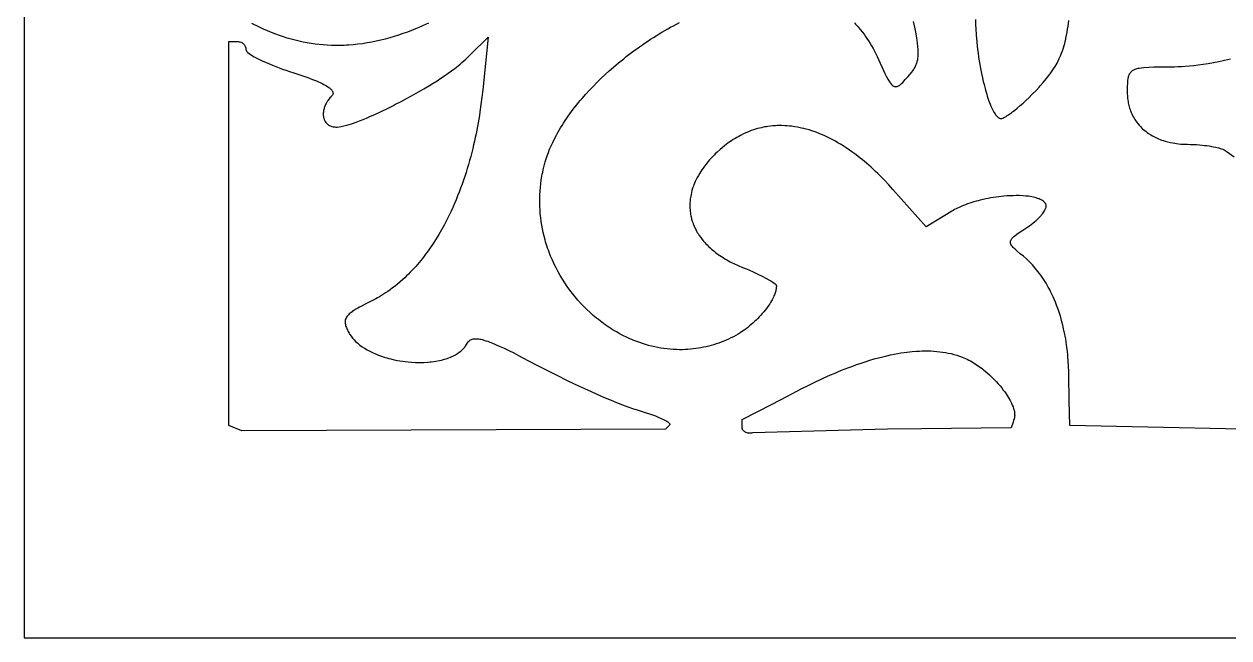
# Model space of a CAD drawing. Extents: x -500 to 500, y -1000 to 1000.
# Drawn here: x -500 to -205.3, y -1000 to -849.8 of the extents above; entities that cross this region are included whole.
import ezdxf

# ---------------------------------------------------------------- set-up
doc = ezdxf.new("R2010")
doc.units = 0
doc.layers.add('APS_GEOMETR_', color=18, linetype='CONTINUOUS')

msp = doc.modelspace()

# ---------------------------------------------------------------- linework, layer by layer
at = {"layer": 'APS_GEOMETR_'}
for points in [[(-500, -1000), (500, -1000), (500, 1000), (-500, 1000)], [(-418.9, -927.45), (-418.38, -927.91), (-417.84, -928.34), (-417.28, -928.76), (-416.7, -929.14), (-416.06, -929.52), (-415.41, -929.87), (-414.74, -930.2), (-414.06, -930.5), (-413.29, -930.8), (-412.57, -931.06), (-411.91, -931.28), (-411.31, -931.47), (-410.77, -931.62), (-410.29, -931.75), (-409.52, -931.93), (-408.65, -932.11), (-408.11, -932.21), (-407.48, -932.31), (-406.79, -932.4), (-406.02, -932.49), (-405.17, -932.56), (-404.24, -932.6), (-403.48, -932.62), (-402.79, -932.61), (-402.19, -932.59), (-401.25, -932.54), (-400.66, -932.49), (-400.41, -932.46), (-399.79, -932.38), (-399.25, -932.29), (-398.41, -932.13), (-397.88, -932.02), (-397.66, -931.96), (-397.17, -931.82), (-396.75, -931.69), (-396.09, -931.46), (-395.68, -931.3), (-395.51, -931.23), (-395, -930.98), (-394.5, -930.71), (-394.02, -930.42), (-393.55, -930.1), (-393.19, -929.82), (-392.85, -929.52), (-392.53, -929.2), (-392.23, -928.86), (-392.08, -928.65), (-391.93, -928.43), (-391.78, -928.21), (-391.65, -927.98), (-391.61, -927.92), (-391.53, -927.78), (-391.39, -927.6), (-391.3, -927.5), (-391.2, -927.4), (-391.08, -927.29), (-390.94, -927.19), (-390.78, -927.09), (-390.6, -927.01), (-390.41, -926.93), (-390.19, -926.87), (-389.95, -926.82), (-389.69, -926.8), (-389.53, -926.79), (-389.33, -926.8), (-389.11, -926.82), (-388.85, -926.85), (-388.56, -926.89), (-388.25, -926.95), (-387.91, -927.03), (-387.54, -927.13), (-387.06, -927.28), (-386.58, -927.44), (-386.1, -927.61), (-385.63, -927.8), (-384.7, -928.19), (-383.77, -928.6), (-382.58, -929.14), (-381.41, -929.71), (-380.23, -930.29), (-379.07, -930.89), (-376.75, -932.1), (-374.44, -933.32), (-371.96, -934.61), (-369.88, -935.67), (-366.98, -937.11), (-364.39, -938.33), (-362.23, -939.32), (-359.2, -940.68), (-357.83, -941.27), (-356.44, -941.84), (-355.06, -942.41), (-353.66, -942.97), (-352.32, -943.46), (-350.97, -943.93), (-350.03, -944.22), (-348.54, -944.68), (-347.8, -944.92), (-347.06, -945.17), (-346.32, -945.43), (-345.59, -945.7), (-344.87, -946), (-344.16, -946.31), (-343.77, -946.49), (-343.42, -946.66), (-343.1, -946.83), (-342.82, -947), (-342.57, -947.15), (-342.37, -947.3), (-342.21, -947.45), (-342.15, -947.52), (-342.1, -947.59), (-342.08, -947.63), (-342.06, -947.68), (-342.06, -947.75), (-342.09, -947.83), (-342.13, -947.9), (-342.23, -948.01), (-342.32, -948.09), (-343.15, -948.91), (-446.78, -949.31), (-449.92, -948.02), (-449.92, -854.09), (-448.88, -854.09), (-448.35, -854.08), (-447.83, -854.09), (-447.61, -854.11), (-447.4, -854.14), (-447.19, -854.2), (-446.98, -854.27), (-446.78, -854.37), (-446.59, -854.48), (-446.42, -854.61), (-446.26, -854.76), (-446.18, -854.85), (-446.11, -854.95), (-445.99, -855.14), (-445.9, -855.33), (-445.83, -855.51), (-445.79, -855.68), (-445.76, -855.83), (-445.74, -856.08), (-445.71, -856.18), (-445.68, -856.28), (-445.6, -856.42), (-445.5, -856.55), (-445.25, -856.8), (-444.98, -857.02), (-444.38, -857.43), (-443.76, -857.81), (-443.27, -858.07), (-442.78, -858.33), (-442.28, -858.58), (-441.78, -858.82), (-440.4, -859.42), (-439.24, -859.9), (-437.62, -860.53), (-436.78, -860.83), (-435.94, -861.12), (-435.1, -861.4), (-434.26, -861.67), (-433.04, -862.07), (-431.82, -862.48), (-430.62, -862.91), (-430.02, -863.13), (-429.42, -863.36), (-428.48, -863.74), (-428.02, -863.94), (-427.56, -864.15), (-427.1, -864.37), (-426.66, -864.6), (-426.22, -864.85), (-425.79, -865.11), (-425.47, -865.34), (-425.31, -865.46), (-425.15, -865.58), (-425, -865.72), (-424.86, -865.86), (-424.74, -866.01), (-424.63, -866.17), (-424.54, -866.33), (-424.51, -866.42), (-424.48, -866.51), (-424.46, -866.6), (-424.44, -866.69), (-424.44, -866.79), (-424.45, -866.88), (-424.48, -866.98), (-424.52, -867.08), (-424.57, -867.18), (-424.64, -867.27), (-424.78, -867.44), (-424.93, -867.61), (-425.18, -867.89), (-425.39, -868.15), (-425.71, -868.56), (-425.89, -868.83), (-425.96, -868.95), (-426.13, -869.24), (-426.26, -869.5), (-426.45, -869.92), (-426.55, -870.19), (-426.59, -870.31), (-426.64, -870.52), (-426.69, -870.73), (-426.74, -870.94), (-426.77, -871.15), (-426.8, -871.37), (-426.82, -871.58), (-426.83, -871.8), (-426.83, -872.01), (-426.82, -872.18), (-426.8, -872.36), (-426.77, -872.53), (-426.74, -872.7), (-426.7, -872.86), (-426.64, -873.03), (-426.59, -873.19), (-426.52, -873.35), (-426.35, -873.65), (-426.18, -873.89), (-426.02, -874.09), (-425.87, -874.25), (-425.73, -874.36), (-425.62, -874.44), (-425.51, -874.51), (-425.32, -874.62), (-425.13, -874.71), (-424.93, -874.79), (-424.73, -874.87), (-424.44, -874.93), (-424.19, -874.98), (-423.96, -875), (-423.78, -875.02), (-423.52, -875.02), (-423.41, -875.01), (-422.94, -874.96), (-422.48, -874.9), (-421.77, -874.74), (-421.06, -874.56), (-419.93, -874.2), (-418.8, -873.82), (-417.95, -873.49), (-417.1, -873.16), (-416.26, -872.81), (-415.42, -872.46), (-414.04, -871.83), (-412.83, -871.27), (-410.95, -870.38), (-409.77, -869.79), (-409.28, -869.54), (-407.79, -868.76), (-406.44, -868.03), (-405.2, -867.36), (-404.09, -866.74), (-402.24, -865.67), (-400.87, -864.85), (-399.93, -864.27), (-398.99, -863.67), (-398.05, -863.06), (-397.13, -862.45), (-396.3, -861.87), (-395.48, -861.28), (-394.66, -860.68), (-393.86, -860.07), (-393.37, -859.67), (-392.89, -859.26), (-392.42, -858.84), (-391.95, -858.41), (-390.86, -857.34), (-386.51, -853.04), (-387.16, -859.47), (-387.82, -865.89), (-388.02, -867.7), (-388.25, -869.51), (-388.5, -871.31), (-388.64, -872.21), (-388.79, -873.1), (-388.95, -874), (-389.11, -874.9), (-389.28, -875.79), (-389.46, -876.68), (-389.64, -877.57), (-389.84, -878.46), (-390.04, -879.35), (-390.25, -880.23), (-390.5, -881.22), (-390.76, -882.2), (-391.02, -883.18), (-391.3, -884.16), (-391.59, -885.14), (-391.89, -886.11), (-392.21, -887.08), (-392.53, -888.05), (-392.87, -889.01), (-393.22, -889.96), (-393.58, -890.92), (-393.95, -891.86), (-394.33, -892.81), (-394.73, -893.74), (-395.14, -894.67), (-395.57, -895.6), (-396.12, -896.75), (-396.69, -897.9), (-397.29, -899.04), (-397.92, -900.17), (-398.56, -901.29), (-399.24, -902.39), (-399.93, -903.48), (-400.29, -904.02), (-400.65, -904.55), (-401.03, -905.08), (-401.4, -905.6), (-401.78, -906.12), (-402.17, -906.63), (-402.57, -907.14), (-402.97, -907.64), (-403.38, -908.14), (-403.8, -908.63), (-404.22, -909.11), (-404.65, -909.59), (-405.08, -910.06), (-405.53, -910.53), (-405.98, -910.98), (-406.43, -911.43), (-406.89, -911.87), (-407.36, -912.31), (-408.01, -912.88), (-408.64, -913.42), (-409.26, -913.92), (-409.86, -914.39), (-410.45, -914.82), (-411.02, -915.23), (-411.56, -915.6), (-412.09, -915.94), (-412.59, -916.26), (-413.08, -916.54), (-413.53, -916.81), (-413.97, -917.05), (-414.75, -917.46), (-415.41, -917.78), (-416.44, -918.29), (-417.47, -918.81), (-417.93, -919.06), (-418.4, -919.32), (-418.86, -919.59), (-419.31, -919.86), (-419.55, -920.02), (-419.79, -920.19), (-420.02, -920.36), (-420.25, -920.55), (-420.45, -920.73), (-420.64, -920.92), (-420.82, -921.12), (-420.99, -921.32), (-421.14, -921.54), (-421.26, -921.77), (-421.36, -922.02), (-421.43, -922.27), (-421.45, -922.5), (-421.47, -922.69), (-421.47, -922.86), (-421.46, -923), (-421.43, -923.2), (-421.42, -923.28), (-421.35, -923.54), (-421.27, -923.8), (-421.18, -924.06), (-421.08, -924.31), (-420.91, -924.69), (-420.72, -925.07), (-420.52, -925.42), (-420.32, -925.75), (-420, -926.2), (-419.66, -926.64), (-419.29, -927.05)], [(-321.85, -949.86), (-322.09, -949.89), (-322.33, -949.91), (-322.56, -949.91), (-322.8, -949.89), (-322.95, -949.87), (-323.14, -949.83), (-323.35, -949.76), (-323.46, -949.72), (-323.58, -949.67), (-323.69, -949.61), (-323.8, -949.53), (-323.9, -949.45), (-324, -949.36), (-324.1, -949.25), (-324.18, -949.13), (-324.25, -948.99), (-324.3, -948.84), (-324.33, -948.75), (-324.34, -948.63), (-324.36, -948.33), (-324.37, -947.52), (-324.36, -946.57), (-317.06, -942.79), (-313.41, -940.9), (-309.76, -939.01), (-308.02, -938.14), (-306.27, -937.29), (-305.4, -936.87), (-304.51, -936.46), (-303.63, -936.06), (-302.74, -935.66), (-301.85, -935.28), (-300.95, -934.9), (-300.05, -934.53), (-299.15, -934.17), (-298.24, -933.82), (-297.33, -933.48), (-296.42, -933.15), (-295.5, -932.83), (-294.31, -932.44), (-293.16, -932.08), (-292.05, -931.76), (-290.99, -931.46), (-289.97, -931.2), (-288.99, -930.97), (-288.05, -930.76), (-287.16, -930.58), (-286.31, -930.43), (-285.51, -930.29), (-284.76, -930.18), (-284.05, -930.08), (-283.4, -930), (-282.79, -929.94), (-281.72, -929.86), (-281.01, -929.82), (-280.31, -929.79), (-279.6, -929.78), (-278.88, -929.78), (-278.17, -929.8), (-277.46, -929.84), (-276.75, -929.89), (-276.04, -929.97), (-275.33, -930.06), (-274.63, -930.17), (-273.93, -930.3), (-273.24, -930.45), (-272.55, -930.63), (-271.87, -930.82), (-271.2, -931.04), (-270.54, -931.29), (-270.13, -931.45), (-269.72, -931.63), (-269.32, -931.82), (-268.92, -932.02), (-268.53, -932.23), (-268.14, -932.45), (-267.76, -932.68), (-267.38, -932.91), (-267, -933.16), (-266.63, -933.41), (-266.27, -933.67), (-265.91, -933.93), (-265.55, -934.21), (-265.21, -934.48), (-264.52, -935.05), (-263.88, -935.62), (-263.28, -936.18), (-262.72, -936.74), (-262.2, -937.28), (-261.72, -937.82), (-261.27, -938.34), (-260.86, -938.85), (-260.48, -939.35), (-260.13, -939.83), (-259.81, -940.29), (-259.53, -940.72), (-259.27, -941.14), (-259.04, -941.53), (-258.83, -941.9), (-258.65, -942.24), (-258.5, -942.56), (-258.28, -943.04), (-258.1, -943.5), (-257.96, -943.93), (-257.86, -944.32), (-257.78, -944.68), (-257.73, -945), (-257.71, -945.27), (-257.7, -945.51), (-257.71, -945.72), (-257.73, -945.94), (-257.77, -946.15), (-257.83, -946.37), (-257.95, -946.79), (-258.09, -947.21), (-258.55, -948.59), (-280.51, -948.86), (-288.84, -948.96), (-297.89, -949.2), (-321.75, -949.85)]]:
    msp.add_lwpolyline(points, close=True, dxfattribs=at)
for points in [[(-267.27, -848.68), (-267.26, -849.93), (-267.23, -850.97), (-267.15, -852.42), (-267.07, -853.33), (-266.98, -854.24), (-266.89, -855.15), (-266.78, -856.06), (-266.66, -856.97), (-266.53, -857.88), (-266.39, -858.78), (-266.24, -859.69), (-266.05, -860.72), (-265.81, -861.91), (-265.58, -862.95), (-265.38, -863.84), (-265.2, -864.58), (-264.94, -865.6), (-264.83, -866.03), (-264.62, -866.75), (-264.4, -867.46), (-264.16, -868.17), (-263.92, -868.87), (-263.71, -869.39), (-263.5, -869.9), (-263.27, -870.41), (-263.04, -870.92), (-262.79, -871.38), (-262.51, -871.82), (-262.37, -872.01), (-262.23, -872.19), (-262.08, -872.37), (-261.92, -872.54), (-261.82, -872.62), (-261.71, -872.7), (-261.6, -872.77), (-261.49, -872.83), (-261.39, -872.87), (-261.29, -872.89), (-261.18, -872.91), (-261.08, -872.92), (-260.85, -872.89), (-260.62, -872.81), (-260.39, -872.72), (-260.1, -872.56), (-259.81, -872.4), (-259.53, -872.23), (-259.25, -872.05), (-258.88, -871.79), (-258.5, -871.52), (-258.14, -871.25), (-257.77, -870.97), (-257.06, -870.37), (-256.36, -869.77), (-255.66, -869.16), (-254.97, -868.53), (-254.17, -867.76), (-253.47, -867.07), (-252.39, -865.98), (-251.73, -865.27), (-251.45, -864.97), (-250.7, -864.11), (-249.96, -863.24), (-249.35, -862.44), (-248.86, -861.77), (-248.2, -860.81), (-247.81, -860.19), (-247.58, -859.8), (-247.33, -859.35), (-247.06, -858.84), (-246.79, -858.27), (-246.5, -857.63), (-246.22, -856.93), (-246, -856.34), (-245.78, -855.66), (-245.6, -855.06), (-245.46, -854.55), (-245.35, -854.12), (-245.2, -853.52), (-245.15, -853.26), (-245.01, -852.53), (-244.88, -851.8), (-244.76, -851.06), (-244.65, -850.33), (-244.49, -848.92)], [(-401.05, -849.58), (-401.8, -849.93), (-402.59, -850.28), (-403.42, -850.64), (-404.29, -851), (-405.2, -851.37), (-406.25, -851.78), (-407.32, -852.16), (-408.39, -852.53), (-409.47, -852.87), (-410.56, -853.2), (-411.66, -853.5), (-412.76, -853.77), (-413.87, -854.02), (-414.98, -854.25), (-416.1, -854.45), (-417.22, -854.63), (-418.35, -854.77), (-419.47, -854.89), (-420.6, -854.98), (-421.17, -855.02), (-421.73, -855.04), (-422.29, -855.06), (-422.86, -855.07), (-423.85, -855.07), (-424.84, -855.05), (-425.84, -855), (-426.83, -854.93), (-427.82, -854.83), (-428.81, -854.71), (-429.8, -854.57), (-430.79, -854.4), (-431.77, -854.21), (-432.74, -854), (-433.71, -853.77), (-434.68, -853.52), (-435.64, -853.24), (-436.59, -852.94), (-437.53, -852.63), (-438.46, -852.29), (-439.45, -851.9), (-440.44, -851.49), (-441.42, -851.06), (-442.39, -850.62), (-444.32, -849.71)], [(-183.11, -949.31), (-244.25, -948.06), (-244.34, -941.89), (-244.43, -935.73), (-244.46, -934.63), (-244.5, -933.67), (-244.59, -932.17), (-244.66, -931.22), (-244.7, -930.82), (-244.8, -929.84), (-244.91, -928.99), (-245.09, -927.66), (-245.22, -926.82), (-245.29, -926.47), (-245.5, -925.38), (-245.72, -924.39), (-245.93, -923.49), (-246.14, -922.68), (-246.33, -921.95), (-246.52, -921.32), (-246.82, -920.31), (-247.14, -919.41), (-247.44, -918.58), (-247.74, -917.83), (-248.02, -917.16), (-248.28, -916.56), (-248.52, -916.04), (-248.92, -915.22), (-249.19, -914.7), (-249.47, -914.2), (-249.75, -913.69), (-250.04, -913.2), (-250.35, -912.7), (-250.66, -912.21), (-250.98, -911.73), (-251.31, -911.26), (-251.69, -910.73), (-252.01, -910.32), (-252.33, -909.92), (-252.66, -909.53), (-252.99, -909.14), (-253.33, -908.76), (-253.68, -908.38), (-254.04, -908.02), (-254.41, -907.66), (-254.84, -907.26), (-255.55, -906.64), (-256.33, -906), (-257.11, -905.35), (-257.5, -905.01), (-257.69, -904.84), (-257.88, -904.66), (-258.06, -904.48), (-258.23, -904.28), (-258.39, -904.08), (-258.54, -903.87), (-258.61, -903.75), (-258.66, -903.63), (-258.7, -903.52), (-258.73, -903.41), (-258.74, -903.3), (-258.75, -903.2), (-258.73, -903.02), (-258.7, -902.87), (-258.66, -902.75), (-258.6, -902.64), (-258.5, -902.48), (-258.38, -902.32), (-258.23, -902.16), (-258.06, -901.99), (-257.87, -901.81), (-257.66, -901.63), (-257.17, -901.25), (-256.61, -900.85), (-255.98, -900.41), (-254.52, -899.45), (-254.1, -899.16), (-253.68, -898.86), (-253.26, -898.55), (-252.86, -898.23), (-252.45, -897.87), (-252.1, -897.55), (-251.57, -897.02), (-251.25, -896.68), (-251.11, -896.53), (-250.92, -896.28), (-250.74, -896.03), (-250.56, -895.77), (-250.39, -895.5), (-250.3, -895.32), (-250.21, -895.13), (-250.14, -894.94), (-250.07, -894.74), (-250.04, -894.62), (-250.02, -894.49), (-250, -894.36), (-250, -894.24), (-250.02, -894.1), (-250.05, -893.99), (-250.11, -893.81), (-250.17, -893.7), (-250.2, -893.66), (-250.31, -893.53), (-250.42, -893.41), (-250.54, -893.29), (-250.66, -893.18), (-250.84, -893.05), (-251.04, -892.93), (-251.23, -892.82), (-251.43, -892.71), (-251.75, -892.58), (-252.08, -892.46), (-252.41, -892.36), (-252.74, -892.26), (-253.13, -892.17), (-253.53, -892.09), (-253.93, -892.02), (-254.33, -891.96), (-255.01, -891.9), (-255.6, -891.85), (-256.52, -891.8), (-257.11, -891.79), (-257.36, -891.79), (-258.1, -891.81), (-258.85, -891.84), (-259.59, -891.88), (-260.34, -891.94), (-260.97, -892.01), (-261.61, -892.09), (-262.25, -892.17), (-262.88, -892.27), (-263.52, -892.37), (-264.15, -892.48), (-264.78, -892.61), (-265.41, -892.75), (-266.12, -892.91), (-266.64, -893.05), (-267.16, -893.19), (-267.67, -893.34), (-268.19, -893.5), (-268.7, -893.67), (-269.21, -893.84), (-269.71, -894.02), (-270.21, -894.21), (-270.59, -894.36), (-270.95, -894.52), (-271.32, -894.68), (-271.68, -894.86), (-272.04, -895.04), (-272.4, -895.22), (-272.75, -895.42), (-273.09, -895.62), (-274.35, -896.38), (-279.37, -899.45), (-287.49, -890.27), (-288.52, -889.14), (-289.56, -888.02), (-290.09, -887.48), (-290.63, -886.95), (-291.17, -886.42), (-291.71, -885.9), (-292.27, -885.38), (-292.82, -884.87), (-293.38, -884.36), (-293.95, -883.86), (-294.45, -883.44), (-294.95, -883.03), (-295.46, -882.62), (-295.98, -882.22), (-296.5, -881.82), (-297.02, -881.43), (-297.55, -881.04), (-298.08, -880.66), (-298.89, -880.12), (-299.64, -879.64), (-300.34, -879.21), (-300.97, -878.84), (-301.54, -878.51), (-302.05, -878.23), (-302.87, -877.8), (-303.62, -877.43), (-304.31, -877.11), (-304.96, -876.83), (-305.54, -876.59), (-306.07, -876.39), (-306.53, -876.22), (-307.28, -875.95), (-308.01, -875.73), (-308.68, -875.54), (-309.29, -875.39), (-309.85, -875.25), (-310.79, -875.06), (-311.5, -874.93), (-312.28, -874.82), (-312.76, -874.77), (-313.32, -874.72), (-313.94, -874.68), (-314.62, -874.66), (-315.38, -874.66), (-315.78, -874.67), (-316.19, -874.69), (-316.86, -874.74), (-317.41, -874.8), (-318.06, -874.88), (-318.42, -874.93), (-318.81, -875), (-319.22, -875.08), (-319.65, -875.17), (-320.11, -875.27), (-320.58, -875.4), (-321.08, -875.54), (-321.59, -875.7), (-322.12, -875.89), (-322.67, -876.1), (-323.24, -876.33), (-323.83, -876.59), (-324.76, -877.05), (-325.21, -877.3), (-325.66, -877.55), (-326.11, -877.81), (-326.55, -878.09), (-326.98, -878.37), (-327.41, -878.65), (-327.84, -878.95), (-328.25, -879.26), (-328.72, -879.62), (-329.28, -880.08), (-329.76, -880.5), (-330.5, -881.16), (-330.95, -881.59), (-331.14, -881.78), (-331.55, -882.2), (-331.95, -882.63), (-332.35, -883.07), (-332.74, -883.52), (-333.18, -884.07), (-333.57, -884.59), (-333.92, -885.07), (-334.23, -885.51), (-334.5, -885.91), (-334.72, -886.27), (-335.07, -886.85), (-335.36, -887.38), (-335.61, -887.87), (-335.82, -888.33), (-336, -888.74), (-336.15, -889.12), (-336.28, -889.46), (-336.47, -890), (-336.63, -890.53), (-336.75, -891.03), (-336.86, -891.49), (-336.94, -891.9), (-337.05, -892.6), (-337.11, -893.13), (-337.14, -893.6), (-337.15, -894.06), (-337.15, -894.49), (-337.14, -894.9), (-337.11, -895.3), (-337.07, -895.68), (-337.03, -896.04), (-336.98, -896.38), (-336.92, -896.7), (-336.86, -897), (-336.73, -897.55), (-336.59, -898.01), (-336.46, -898.4), (-336.34, -898.73), (-336.13, -899.24), (-335.92, -899.71), (-335.71, -900.12), (-335.51, -900.49), (-335.33, -900.82), (-335.15, -901.1), (-334.87, -901.55), (-334.5, -902.05), (-334.15, -902.51), (-333.82, -902.92), (-333.51, -903.28), (-333.22, -903.59), (-332.96, -903.86), (-332.54, -904.29), (-332.22, -904.58), (-331.9, -904.86), (-331.57, -905.14), (-331.24, -905.41), (-330.9, -905.67), (-330.56, -905.93), (-330.22, -906.19), (-329.86, -906.43), (-329.44, -906.71), (-329.01, -906.97), (-328.58, -907.23), (-328.14, -907.49), (-327.7, -907.73), (-327.26, -907.97), (-326.81, -908.21), (-326.36, -908.43), (-325.33, -908.9), (-324.28, -909.34), (-323.3, -909.74), (-322.53, -910.07), (-321.82, -910.38), (-321.15, -910.68), (-320.53, -910.97), (-319.44, -911.51), (-318.55, -911.98), (-317.85, -912.37), (-317.33, -912.68), (-316.83, -913), (-316.54, -913.21), (-316.31, -913.4), (-316.14, -913.57), (-316.08, -913.65), (-316.04, -913.71), (-316.02, -913.77), (-316, -913.84), (-315.99, -914.02), (-316.01, -914.25), (-316.04, -914.52), (-316.07, -914.69), (-316.11, -914.88), (-316.16, -915.09), (-316.23, -915.31), (-316.3, -915.55), (-316.39, -915.8), (-316.49, -916.07), (-316.6, -916.35), (-316.73, -916.64), (-316.88, -916.94), (-317.04, -917.25), (-317.22, -917.57), (-317.41, -917.91), (-317.62, -918.25), (-317.85, -918.6), (-318.1, -918.95), (-318.41, -919.39), (-318.74, -919.82), (-319.08, -920.24), (-319.43, -920.66), (-319.79, -921.06), (-320.16, -921.46), (-320.54, -921.85), (-320.92, -922.24), (-321.31, -922.61), (-321.72, -922.98), (-322.13, -923.34), (-322.54, -923.68), (-322.97, -924.02), (-323.4, -924.35), (-323.83, -924.67), (-324.27, -924.98), (-324.81, -925.34), (-325.37, -925.69), (-325.93, -926.01), (-326.51, -926.32), (-327.09, -926.61), (-327.68, -926.89), (-328.28, -927.15), (-328.88, -927.4), (-329.48, -927.64), (-330.08, -927.86), (-330.69, -928.07), (-331.3, -928.26), (-331.93, -928.44), (-332.55, -928.61), (-333.18, -928.76), (-333.81, -928.9), (-334.44, -929.03), (-335.08, -929.14), (-335.72, -929.23), (-336.36, -929.31), (-337, -929.38), (-337.65, -929.43), (-338.29, -929.47), (-338.93, -929.49), (-339.69, -929.49), (-340.45, -929.48), (-341.21, -929.44), (-341.97, -929.38), (-342.73, -929.3), (-343.49, -929.21), (-344.25, -929.09), (-345, -928.96), (-345.75, -928.8), (-346.5, -928.63), (-347.24, -928.44), (-347.98, -928.23), (-348.71, -928.01), (-349.43, -927.76), (-350.15, -927.51), (-350.85, -927.23), (-351.34, -927.03), (-351.83, -926.82), (-352.31, -926.6), (-352.79, -926.38), (-353.26, -926.14), (-353.74, -925.9), (-354.21, -925.65), (-354.67, -925.4), (-355.13, -925.13), (-355.59, -924.86), (-356.05, -924.59), (-356.5, -924.3), (-356.95, -924.01), (-357.39, -923.71), (-357.83, -923.41), (-358.26, -923.1), (-358.7, -922.78), (-359.12, -922.46), (-359.54, -922.13), (-359.96, -921.79), (-360.78, -921.11), (-361.57, -920.4), (-362.35, -919.67), (-363.11, -918.92), (-363.84, -918.15), (-364.54, -917.37), (-365.23, -916.57), (-365.89, -915.75), (-366.53, -914.9), (-367.15, -914.04), (-367.74, -913.16), (-368.31, -912.27), (-368.86, -911.35), (-369.38, -910.43), (-369.88, -909.49), (-370.35, -908.53), (-370.79, -907.57), (-371.2, -906.59), (-371.59, -905.6), (-371.77, -905.11), (-371.95, -904.61), (-372.12, -904.11), (-372.28, -903.61), (-372.43, -903.1), (-372.58, -902.6), (-372.81, -901.71), (-373.02, -900.81), (-373.21, -899.91), (-373.38, -899), (-373.52, -898.09), (-373.64, -897.17), (-373.73, -896.24), (-373.8, -895.32), (-373.85, -894.39), (-373.87, -893.46), (-373.86, -892.54), (-373.84, -891.61), (-373.79, -890.69), (-373.71, -889.77), (-373.61, -888.85), (-373.49, -887.94), (-373.35, -887.07), (-373.26, -886.57), (-373.15, -886.03), (-373.03, -885.46), (-372.89, -884.84), (-372.72, -884.19), (-372.52, -883.51), (-372.3, -882.79), (-372.05, -882.05), (-371.77, -881.27), (-371.45, -880.46), (-371.1, -879.63), (-370.7, -878.76), (-370.27, -877.88), (-369.79, -876.97), (-369.45, -876.37), (-369.11, -875.78), (-368.76, -875.19), (-368.4, -874.6), (-368.04, -874.03), (-367.66, -873.45), (-367.28, -872.88), (-366.88, -872.32), (-366.49, -871.76), (-366.08, -871.21), (-365.67, -870.66), (-365.25, -870.12), (-364.82, -869.58), (-364.39, -869.05), (-363.95, -868.52), (-363.51, -868), (-362.61, -866.99), (-361.7, -865.99), (-360.76, -865), (-359.81, -864.04), (-358.84, -863.09), (-357.85, -862.16), (-356.85, -861.25), (-355.83, -860.36), (-355.21, -859.83), (-354.59, -859.31), (-353.97, -858.8), (-353.34, -858.29), (-352.7, -857.79), (-352.06, -857.29), (-351.41, -856.8), (-350.76, -856.32), (-350.1, -855.84), (-349.44, -855.36), (-348.77, -854.9), (-348.1, -854.44), (-347.43, -853.99), (-346.75, -853.54), (-346.06, -853.1), (-345.37, -852.67), (-344.68, -852.24), (-343.98, -851.83), (-343.28, -851.42), (-342.57, -851.01), (-341.86, -850.61), (-341.15, -850.23), (-340.43, -849.84), (-339.71, -849.47)], [(-296.92, -849.55), (-296.6, -849.88), (-296.29, -850.21), (-296, -850.53), (-295.46, -851.16), (-294.97, -851.76), (-294.54, -852.32), (-294.17, -852.85), (-293.84, -853.32), (-293.44, -853.93), (-293.06, -854.55), (-292.69, -855.18), (-292.34, -855.83), (-292, -856.47), (-291.67, -857.13), (-291.35, -857.78), (-291.04, -858.45), (-289.79, -861.18), (-289.46, -861.88), (-289.12, -862.57), (-288.72, -863.29), (-288.3, -863.99), (-288.07, -864.31), (-287.82, -864.61), (-287.71, -864.72), (-287.59, -864.82), (-287.47, -864.91), (-287.34, -865), (-287.22, -865.05), (-287.11, -865.09), (-286.93, -865.13), (-286.81, -865.14), (-286.76, -865.14), (-286.65, -865.13), (-286.53, -865.1), (-286.42, -865.07), (-286.32, -865.03), (-286.15, -864.94), (-285.99, -864.84), (-285.83, -864.73), (-285.67, -864.62), (-285.38, -864.36), (-285.09, -864.09), (-284.45, -863.42), (-283.82, -862.75), (-283.33, -862.17), (-282.85, -861.59), (-282.64, -861.3), (-282.44, -860.99), (-282.26, -860.69), (-282.08, -860.37), (-281.95, -860.11), (-281.84, -859.85), (-281.73, -859.58), (-281.64, -859.3), (-281.55, -859.03), (-281.48, -858.75), (-281.42, -858.46), (-281.37, -858.18), (-281.33, -857.85), (-281.3, -857.42), (-281.29, -857), (-281.28, -856.57), (-281.29, -856.14), (-281.35, -855.32), (-281.44, -854.51), (-281.64, -853.17), (-281.88, -851.84), (-282.15, -850.54), (-282.43, -849.23)], [(-204.89, -858.38), (-205.62, -858.56), (-206.34, -858.72), (-207.74, -859.03), (-209.09, -859.29), (-210.38, -859.52), (-211.61, -859.71), (-212.79, -859.87), (-213.91, -860), (-214.97, -860.11), (-215.98, -860.19), (-216.92, -860.26), (-217.81, -860.3), (-218.63, -860.33), (-219.39, -860.35), (-220.72, -860.37), (-222.17, -860.37), (-223.63, -860.39), (-224.85, -860.44), (-226.07, -860.51), (-226.68, -860.58), (-227.28, -860.67), (-227.54, -860.73), (-227.8, -860.8), (-228.06, -860.88), (-228.31, -860.96), (-228.48, -861.03), (-228.64, -861.11), (-228.79, -861.2), (-228.94, -861.29), (-229.17, -861.48), (-229.35, -861.65), (-229.49, -861.82), (-229.6, -861.97), (-229.67, -862.1), (-229.72, -862.21), (-229.76, -862.31), (-229.84, -862.52), (-229.91, -862.73), (-229.97, -862.94), (-230.02, -863.15), (-230.09, -863.64), (-230.14, -864.14), (-230.18, -865.23), (-230.2, -866.32), (-230.18, -866.86), (-230.14, -867.39), (-230.1, -867.93), (-230.04, -868.46), (-229.98, -868.78), (-229.92, -869.11), (-229.85, -869.43), (-229.77, -869.75), (-229.68, -870.07), (-229.59, -870.38), (-229.49, -870.7), (-229.38, -871.01), (-229.21, -871.42), (-229.04, -871.81), (-228.86, -872.17), (-228.68, -872.52), (-228.49, -872.84), (-228.31, -873.15), (-228.12, -873.44), (-227.94, -873.7), (-227.75, -873.95), (-227.58, -874.18), (-227.24, -874.58), (-226.93, -874.92), (-226.66, -875.19), (-226.42, -875.42), (-226.02, -875.76), (-225.65, -876.06), (-225.3, -876.33), (-224.98, -876.56), (-224.43, -876.92), (-224, -877.18), (-223.48, -877.45), (-222.99, -877.68), (-222.54, -877.88), (-222.13, -878.05), (-221.76, -878.19), (-221.42, -878.31), (-220.89, -878.47), (-220.23, -878.64), (-219.61, -878.78), (-219.05, -878.9), (-218.54, -878.98), (-218.08, -879.05), (-217.67, -879.1), (-217.02, -879.17), (-216.24, -879.21), (-215.46, -879.23), (-214.68, -879.25), (-213.94, -879.28), (-213.22, -879.32), (-212.53, -879.37), (-211.88, -879.43), (-211.25, -879.5), (-210.66, -879.57), (-210.1, -879.65), (-209.57, -879.74), (-209.08, -879.83), (-208.61, -879.93), (-208.18, -880.03), (-207.78, -880.13), (-207.42, -880.24), (-207.09, -880.35), (-206.79, -880.45), (-206.65, -880.52), (-206.5, -880.59), (-206.23, -880.75), (-205.71, -881.11), (-204.04, -882.34)]]:
    msp.add_lwpolyline(points, dxfattribs=at)

doc.saveas('drawing.dxf')
